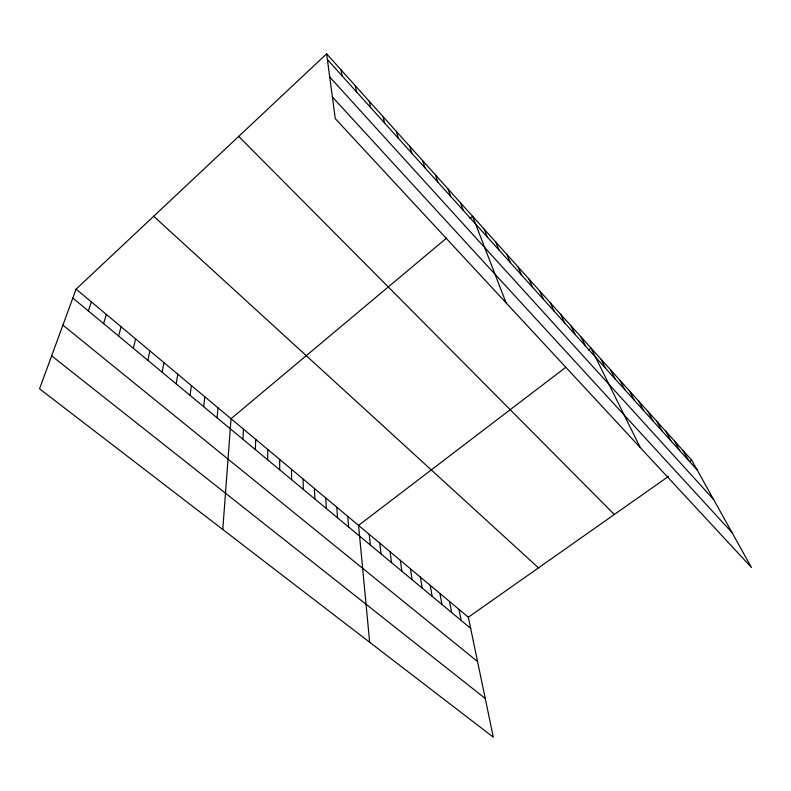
<?xml version="1.0" encoding="UTF-8"?>
<svg xmlns="http://www.w3.org/2000/svg" width="791" height="791" viewBox="0 0 791 791"><rect width="100%" height="100%" fill="white"/><g stroke="black" fill="none" stroke-linecap="round" stroke-linejoin="round"><path stroke-width="1.19" d="M279.688 469.785L279.727 459.452M267.605 459.759L267.823 449.496M255.355 449.575L255.74 439.391M242.916 439.252L243.48 429.127M222.775 529.476L231.041 418.726L446.618 238.051M217.08 417.806L218.029 407.849M203.673 406.673L204.82 396.795M190.048 395.362L191.402 385.573M176.215 383.882L177.777 374.183M162.155 372.205L163.945 362.604M147.868 360.35L149.885 350.848M133.343 348.297L135.597 338.904M118.591 336.046L121.092 326.762M103.591 323.588L106.34 314.423M88.345 310.932L91.351 301.885M76.104 289.14L39.55 388.816L493.307 737.182L468.341 617.217L76.104 289.14L326.624 53.818L691.66 460.085L751.45 567.473L335.285 118.66L326.624 53.818M469.894 218.543L472.593 216.279L506.102 302.884M565.535 367.479L358.57 525.392L369.644 642.233M588.237 350.156L590.996 348.05L640.295 447.597M468.341 617.217L668.464 476.409M689.782 461.41L691.66 460.085M51.642 355.841L485.249 698.463M62.904 325.131L477.566 661.553M72.841 298.059L470.645 628.321M153.691 216.259L538.483 567.859M238.704 136.398L614.32 514.506M332.388 96.957L732.021 532.58M329.718 76.974L713.62 499.526M327.385 59.533L697.138 469.933M683.137 450.603L688.536 460.392M674.496 440.983L679.815 450.712M665.735 431.233L670.976 440.894M656.846 421.346L662.008 430.937M647.839 411.32L652.901 420.832M638.703 401.146L643.676 410.588M629.428 390.833L634.313 400.197M620.025 380.362L624.811 389.656M610.494 369.753L615.171 378.958M600.814 358.976L605.392 368.102M581.029 336.956L585.389 345.894M570.914 325.704L575.156 334.544M560.641 314.274L564.764 323.015M550.22 302.676L554.224 311.308M539.64 290.9L543.516 299.413M528.892 278.946L532.64 287.341M517.986 266.794L521.585 275.08M506.902 254.465L510.363 262.622M495.65 241.937L498.963 249.966M484.211 229.212L487.375 237.102M460.431 202.743L463.259 210.337M448.052 188.97L450.712 196.415M435.475 174.969L437.957 182.256M422.681 160.731L424.975 167.84M409.669 146.246L411.765 153.187M396.429 131.514L398.318 138.267M382.953 116.514L384.634 123.08M369.249 101.258L370.712 107.616M355.288 85.725L356.533 91.875M458.998 609.396L461.202 620.47M449.535 601.486L451.631 612.531M439.944 593.468L441.942 604.482M430.235 585.34L432.123 596.325M341.079 69.915L342.088 75.857M420.397 577.114L422.167 588.069M410.43 568.778L412.081 579.694M400.335 560.335L401.868 571.211M390.101 551.772L391.505 562.619M379.729 543.101L381.015 553.898M369.219 534.311L370.366 545.068M347.763 516.365L348.643 527.033M336.818 507.209L337.549 517.818M325.714 497.925L326.307 508.484M314.462 488.502L314.897 499.012M303.052 478.96L303.329 489.411M291.474 469.281L291.592 479.662"/></g></svg>
